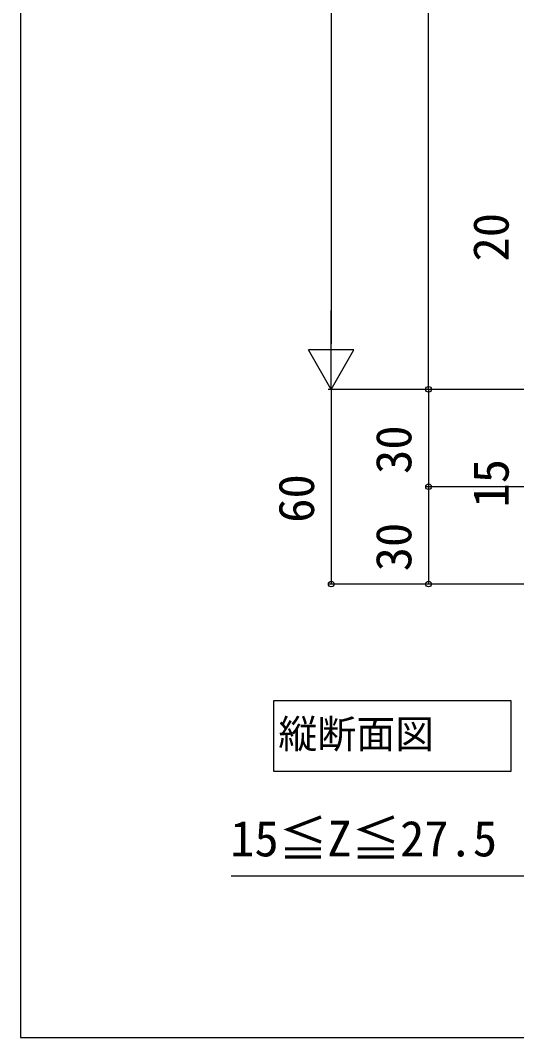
# Model space of a CAD drawing. Units: millimetres, scale not verified. Extents: x -875 to 875, y -1300 to 1292.
# Drawn here: x -875 to -722, y -1299.6 to -986.1 of the extents above; entities that cross this region are included whole.
import ezdxf
from ezdxf.enums import TextEntityAlignment as Align

# ---------------------------------------------------------------- set-up
doc = ezdxf.new("R2010")
doc.units = ezdxf.units.MM
doc.header["$LTSCALE"] = 8
for name, color, linetype in [('0-1_USER1', 3, 'Continuous'), ('0-7_YKK_D', 6, 'Continuous'), ('0-8_YKK_ZWAK', 7, 'Continuous')]:
    doc.layers.add(name, color=color, linetype=linetype)
doc.styles.add('ＭＳ ゴシック', font='')
doc.styles.get('ＭＳ ゴシック').set_extended_font_data('MS Gothic')

msp = doc.modelspace()

# ---------------------------------------------------------------- linework, layer by layer
at = {"layer": '0-1_USER1'}
msp.add_lwpolyline([(-796.796, -1207.874), (-796.796, -1195.731), (-723.81, -1195.731), (-723.81, -1217.614), (-796.796, -1217.614)], close=True, dxfattribs=at)
at = {"layer": '0-7_YKK_D'}
for p, q in [((-779.137, -263.818), (-779.137, -1085.819)), ((-749.137, -1099.819), (-749.137, -349.819)), ((-779.137, -1099.819), (-779.137, -1075.57)), ((-779.137, -1099.819), (-786.137, -1087.695)), ((-772.137, -1087.695), (-786.137, -1087.695)), ((-779.137, -1099.819), (-772.137, -1087.695)), ((-687.438, -1099.819), (-780.137, -1099.819)), ((-687.438, -1099.819), (-780.137, -1099.819)), ((-779.137, -1099.819), (-779.137, -1159.819)), ((-687.438, -1099.819), (-750.137, -1099.819)), ((-687.438, -1099.819), (-750.137, -1099.819)), ((-749.137, -1099.819), (-749.137, -1129.819)), ((-671.938, -1129.819), (-750.137, -1129.819)), ((-671.938, -1129.819), (-750.137, -1129.819)), ((-749.137, -1129.819), (-749.137, -1159.819)), ((-688.938, -1159.819), (-780.137, -1159.819)), ((-688.938, -1159.819), (-750.137, -1159.819))]:
    msp.add_line(p, q, dxfattribs=at)
msp.add_lwpolyline([(-670.938, -1249.819), (-688.437, -1249.819), (-810, -1249.819)], dxfattribs=at)
for centre in [(-749.137, -1099.819), (-749.137, -1099.819), (-749.137, -1129.819), (-749.137, -1129.819), (-779.137, -1159.819), (-749.137, -1159.819)]:
    msp.add_circle(centre, 0.875, dxfattribs=at)
at = {"layer": '0-8_YKK_ZWAK'}
msp.add_line((-875, 1250.4), (-875, -1299.6), dxfattribs=at)
msp.add_lwpolyline([(-875, -1299.6), (875, -1299.6), (875, 1250.4)], dxfattribs=at)

# ---------------------------------------------------------------- texts
at = {"layer": '0-1_USER1', "style": 'ＭＳ ゴシック'}
msp.add_text('縦断面図', height=8.798, dxfattribs=at).set_placement((-795.432, -1213.052), align=Align.BOTTOM_LEFT)
at = {"layer": '0-7_YKK_D', "style": 'ＭＳ ゴシック'}
for s, p in [('20', (-721.137, -1060.427)), ('30', (-751.137, -1125.898)), ('15', (-721.137, -1136.256)), ('60', (-781.137, -1140.941)), ('30', (-751.137, -1155.898))]:
    msp.add_text(s, height=11, rotation=90, dxfattribs=at).set_placement(p, align=Align.BOTTOM_LEFT)
msp.add_text('15≦Z≦27.5', height=11, dxfattribs=at).set_placement((-810.301, -1247.052), align=Align.BOTTOM_LEFT)

doc.saveas('drawing.dxf')
